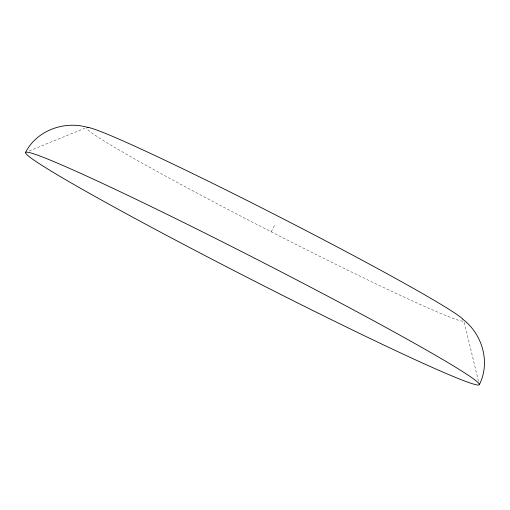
<?xml version="1.0" encoding="UTF-8"?>
<svg xmlns="http://www.w3.org/2000/svg" width="510" height="510" viewBox="0 0 510 510"><rect width="100%" height="100%" fill="white"/><g stroke="black" fill="none" stroke-linecap="round" stroke-linejoin="round"><path stroke-width="0.38" stroke-dasharray="2.55 1.91" d="M271.212 231.82L275.088 224.241M29.159 150.96L84.813 128.22M464.266 322.403L478.565 381.601M463.016 321.16A212.096 8.511 27.1 0 1 268.732 230.552A212.096 8.511 27.1 0 1 86.33 128.15"/><path stroke-width="0.76" d="M479.311 384.68A254.892 10.232 27.1 0 0 142.985 202.623A254.892 10.232 27.1 0 0 134.914 218.395A254.892 10.232 27.1 0 0 479.311 384.68C490.684 362.374 482.39 334.133 462.838 319.273M25.5 152.452C36.937 130.177 64.694 120.392 88.185 127.551M87.159 127.328A212.096 8.511 27.1 0 1 273.998 214.13A212.096 8.511 27.1 0 1 462.787 319.043"/></g></svg>
